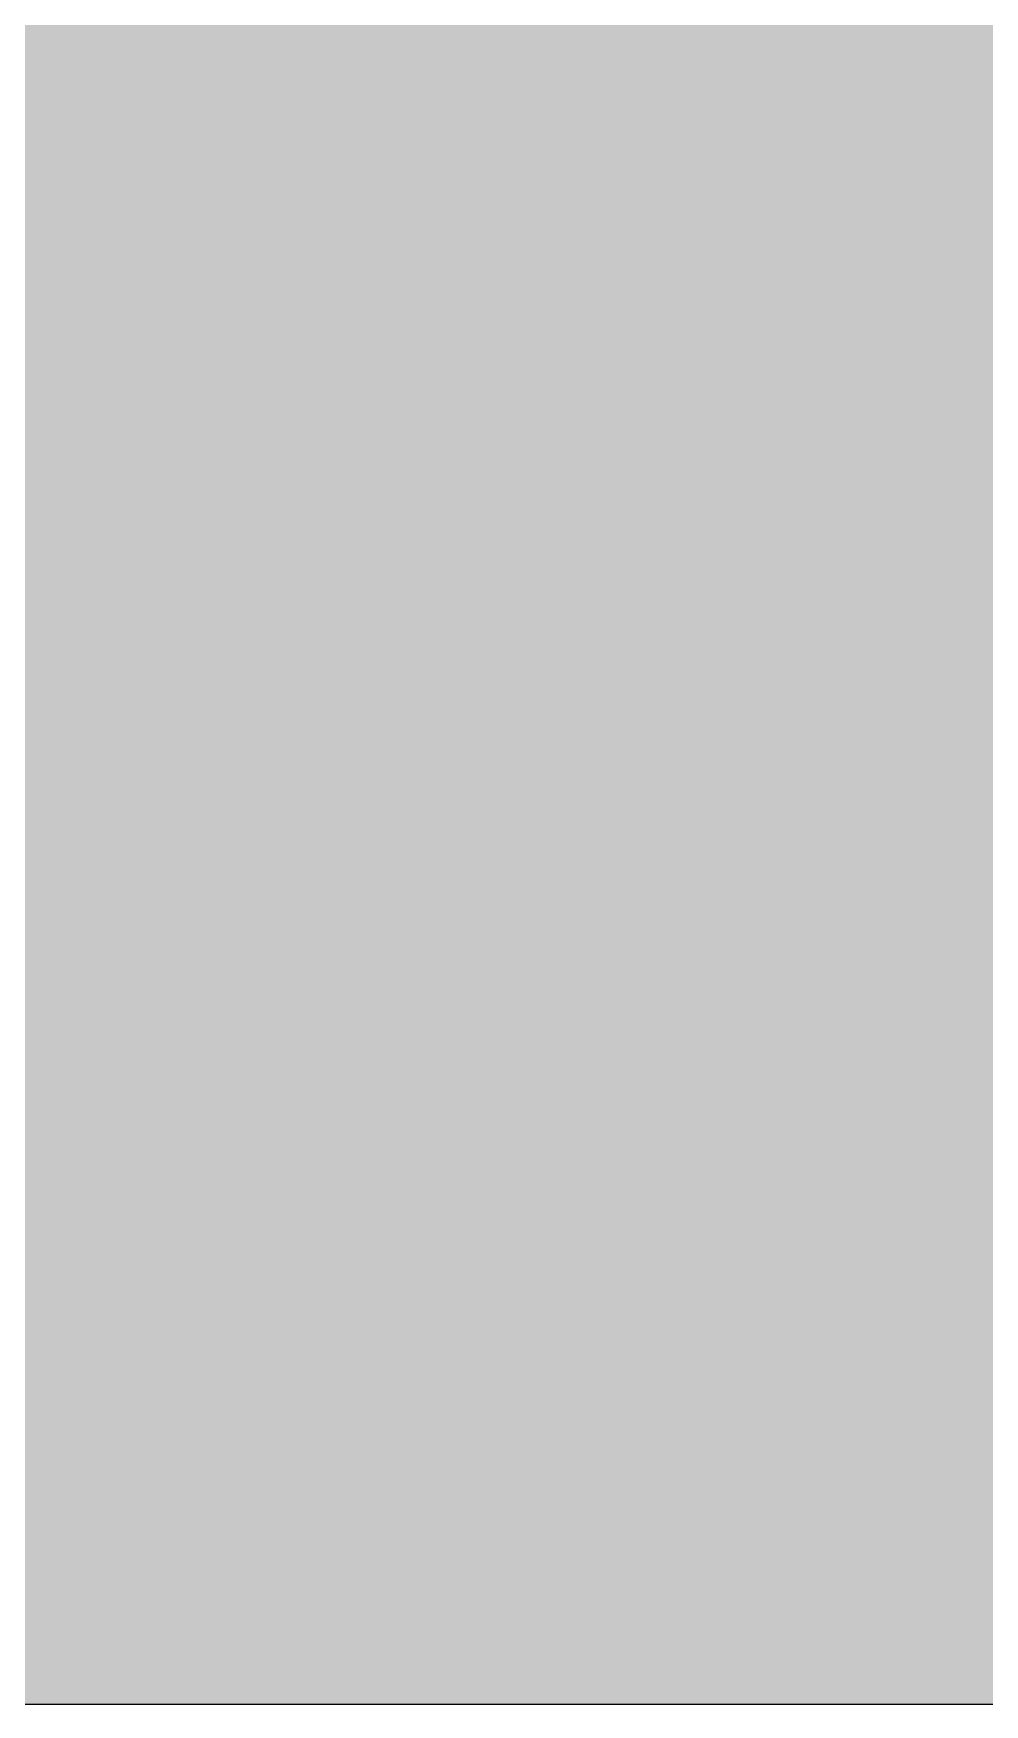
# Model space of a CAD drawing. Header units: millimetres. Extents: x 0 to 297, y 0 to 261.
# Drawn here: x 148.5 to 222.7, y 0.1 to 130.5 of the extents above; entities that cross this region are included whole.
import ezdxf

# ---------------------------------------------------------------- set-up
doc = ezdxf.new("R2010")
doc.units = ezdxf.units.MM

msp = doc.modelspace()

# ---------------------------------------------------------------- hatches: boundary and pattern name
msp.add_hatch(color=254).paths.add_polyline_path([(14.1633, 0.0526), (13.9878, 0.0533), (13.8125, 0.0559), (13.6373, 0.061), (13.462, 0.0686), (13.2893, 0.0787), (13.114, 0.0914), (12.9413, 0.1041), (12.7686, 0.1194), (12.5959, 0.1397), (12.4231, 0.16), (12.2504, 0.1803), (12.0777, 0.2057), (11.9075, 0.2337), (11.7373, 0.2616), (11.5672, 0.2921), (11.397, 0.3251), (11.2268, 0.3607), (11.0592, 0.3962), (10.8915, 0.4369), (10.7239, 0.4775), (10.5562, 0.5207), (10.3886, 0.5664), (10.2235, 0.6121), (10.0584, 0.6604), (9.8933, 0.7137), (9.7307, 0.7645), (9.5682, 0.8204), (9.4056, 0.8788), (9.2431, 0.9373), (9.083, 0.9982), (8.923, 1.0617), (8.763, 1.1252), (8.6055, 1.1938), (8.4455, 1.2624), (8.2906, 1.331), (8.1331, 1.4046), (7.9781, 1.4783), (7.8232, 1.5545), (7.6708, 1.6332), (7.5184, 1.7145), (7.366, 1.7958), (7.2161, 1.8796), (7.0663, 1.966), (6.919, 2.0549), (6.7716, 2.1438), (6.6243, 2.2352), (6.4795, 2.3266), (6.3348, 2.4232), (6.19, 2.5197), (6.0477, 2.6187), (5.908, 2.7178), (5.7683, 2.8219), (5.6286, 2.9261), (5.4915, 3.0302), (5.3543, 3.1394), (5.2197, 3.2487), (5.0851, 3.3579), (4.953, 3.4722), (4.8209, 3.5865), (4.6914, 3.7033), (4.5644, 3.8202), (4.4348, 3.9395), (4.3104, 4.0615), (4.1859, 4.1859), (4.0615, 4.3104), (3.9395, 4.4374), (3.8202, 4.5644), (3.7033, 4.6914), (3.5865, 4.8235), (3.4722, 4.953), (3.3579, 5.0876), (3.2487, 5.2197), (3.1369, 5.3543), (3.0302, 5.4915), (2.9235, 5.6286), (2.8194, 5.7683), (2.7178, 5.908), (2.6187, 6.0503), (2.5197, 6.19), (2.4232, 6.3348), (2.3266, 6.4795), (2.2352, 6.6243), (2.1438, 6.7716), (2.0523, 6.919), (1.966, 7.0663), (1.8796, 7.2161), (1.7958, 7.366), (1.7145, 7.5184), (1.6332, 7.6708), (1.5545, 7.8232), (1.4783, 7.9781), (1.4046, 8.1331), (1.331, 8.2906), (1.2598, 8.4455), (1.1913, 8.6055), (1.1252, 8.763), (1.0592, 8.923), (0.9982, 9.083), (0.9373, 9.2431), (0.8763, 9.4056), (0.8204, 9.5682), (0.7645, 9.7307), (0.7112, 9.8933), (0.6604, 10.0584), (0.6121, 10.2235), (0.5639, 10.3911), (0.5207, 10.5562), (0.4775, 10.7239), (0.4343, 10.8915), (0.3962, 11.0592), (0.3607, 11.2268), (0.3251, 11.397), (0.2921, 11.5672), (0.2616, 11.7373), (0.2311, 11.9075), (0.2057, 12.0802), (0.1803, 12.2504), (0.1575, 12.4231), (0.1372, 12.5959), (0.1194, 12.7686), (0.1041, 12.9413), (0.0889, 13.114), (0.0787, 13.2893), (0.0686, 13.462), (0.061, 13.6373), (0.0559, 13.8125), (0.0508, 13.9878), (0.0508, 14.163), (0.0508, 14.2773), (0.0533, 14.3942), (0.0559, 14.511), (0.0584, 14.6253), (0.0635, 14.7422), (0.0686, 14.859), (0.0737, 14.9733), (0.0813, 15.0901), (0.0889, 15.2044), (0.0991, 15.3187), (0.1092, 15.4356), (0.1194, 15.5499), (0.1321, 15.6642), (0.1448, 15.7785), (0.1575, 15.8953), (0.1727, 16.0096), (0.188, 16.1239), (0.2032, 16.2382), (0.221, 16.35), (0.2413, 16.4643), (0.2591, 16.5786), (0.2794, 16.6929), (0.2997, 16.8046), (0.3226, 16.9189), (0.3454, 17.0307), (0.3708, 17.145), (0.3937, 17.2568), (0.4191, 17.3685), (0.447, 17.4803), (0.475, 17.592), (0.5029, 17.7038), (0.5334, 17.8156), (0.5613, 17.9273), (0.5944, 18.0365), (0.6248, 18.1483), (0.6579, 18.2575), (0.6934, 18.3693), (0.7264, 18.4785), (0.762, 18.5877), (0.8001, 18.6969), (0.8382, 18.8062), (0.8763, 18.9128), (0.9144, 19.0221), (0.955, 19.1313), (0.9957, 19.238), (1.0389, 19.3446), (1.0795, 19.4539), (1.1252, 19.5605), (1.1684, 19.6647), (1.2141, 19.7714), (1.2598, 19.878), (1.3081, 19.9822), (1.3564, 20.0889), (1.4046, 20.193), (1.4554, 20.2971), (1.5062, 20.4013), (1.557, 20.5054), (1.6104, 20.607), (1.6637, 20.7112), (1.717, 20.8128), (1.7729, 20.9144), (1.8263, 21.016), (1.8847, 21.1176), (1.9406, 21.2192), (136.2523, 253.8501), (136.3091, 253.9492), (136.3675, 254.0483), (136.4285, 254.1473), (136.4894, 254.2464), (136.5504, 254.3454), (136.6139, 254.442), (136.6774, 254.5385), (136.7409, 254.635), (136.8044, 254.7315), (136.8704, 254.8255), (136.9365, 254.922), (137.0025, 255.016), (137.0711, 255.11), (137.1397, 255.2014), (137.2083, 255.2954), (137.2794, 255.3868), (137.3505, 255.4783), (137.4216, 255.5672), (137.4927, 255.6586), (137.5664, 255.7475), (137.6401, 255.8364), (137.7137, 255.9253), (137.7874, 256.0117), (137.8636, 256.098), (137.9398, 256.1844), (138.016, 256.2708), (138.0947, 256.3546), (138.1735, 256.4409), (138.2522, 256.5222), (138.3309, 256.606), (138.4122, 256.6899), (138.4935, 256.7711), (138.5748, 256.8524), (138.6586, 256.9312), (138.7399, 257.0124), (138.8237, 257.0912), (138.9075, 257.1699), (138.9939, 257.2461), (139.0802, 257.3249), (139.1641, 257.4011), (139.253, 257.4747), (139.3393, 257.5509), (139.4282, 257.6246), (139.5171, 257.6982), (139.606, 257.7719), (139.6949, 257.843), (139.7864, 257.9141), (139.8778, 257.9853), (139.9692, 258.0564), (140.0607, 258.125), (140.1547, 258.1935), (140.2486, 258.2596), (140.3426, 258.3282), (140.4366, 258.3942), (140.5331, 258.4602), (140.6296, 258.5237), (140.7262, 258.5872), (140.8227, 258.6507), (140.9192, 258.7142), (141.0183, 258.7752), (141.1173, 258.8362), (141.2164, 258.8946), (141.3154, 258.9555), (141.4145, 259.014), (141.5161, 259.0698), (141.6177, 259.1283), (141.7193, 259.1841), (141.8209, 259.2375), (141.9225, 259.2934), (142.0266, 259.3467), (142.1308, 259.3975), (142.2324, 259.4508), (142.3365, 259.5016), (142.4407, 259.5499), (142.5473, 259.6007), (142.6515, 259.6464), (142.7556, 259.6947), (142.8623, 259.7404), (142.969, 259.7861), (143.0757, 259.8318), (143.1823, 259.875), (143.289, 259.9182), (143.3957, 259.9588), (143.5049, 259.9995), (143.6116, 260.0401), (143.7208, 260.0808), (143.83, 260.1189), (143.9393, 260.1544), (144.0485, 260.1925), (144.1577, 260.2281), (144.2669, 260.2636), (144.3761, 260.2967), (144.4879, 260.3297), (144.5971, 260.3627), (144.7089, 260.3932), (144.8206, 260.4237), (144.9299, 260.4516), (145.0416, 260.4821), (145.1534, 260.5075), (145.2651, 260.5354), (145.3794, 260.5608), (145.4912, 260.5862), (145.603, 260.6091), (145.7173, 260.6319), (145.829, 260.6548), (145.9433, 260.6751), (146.0551, 260.6954), (146.1694, 260.7158), (146.2837, 260.7335), (146.398, 260.7513), (146.5123, 260.7666), (146.6266, 260.7818), (146.7409, 260.797), (146.8552, 260.8123), (146.9695, 260.825), (147.0838, 260.8351), (147.2006, 260.8478), (147.3149, 260.858), (147.4292, 260.8656), (147.5461, 260.8732), (147.6604, 260.8809), (147.7772, 260.8859), (147.8915, 260.8936), (148.0083, 260.8961), (148.1226, 260.9012), (148.2395, 260.9037), (148.3563, 260.9037), (148.4706, 260.9037), (148.5875, 260.9037), (148.7043, 260.9037), (148.8186, 260.9012), (148.9354, 260.8961), (149.0523, 260.8936), (149.1666, 260.8859), (149.2834, 260.8809), (149.3977, 260.8732), (149.512, 260.8656), (149.6289, 260.858), (149.7432, 260.8478), (149.8575, 260.8351), (149.9743, 260.825), (150.0886, 260.8123), (150.2029, 260.797), (150.3172, 260.7818), (150.4315, 260.7666), (150.5458, 260.7513), (150.6601, 260.7335), (150.7744, 260.7158), (150.8862, 260.6954), (151.0005, 260.6751), (151.1148, 260.6548), (151.2265, 260.6319), (151.3408, 260.6091), (151.4526, 260.5862), (151.5643, 260.5608), (151.6761, 260.5354), (151.7879, 260.5075), (151.8996, 260.4821), (152.0114, 260.4516), (152.1231, 260.4237), (152.2349, 260.3932), (152.3467, 260.3627), (152.4559, 260.3297), (152.5676, 260.2967), (152.6769, 260.2636), (152.7861, 260.2281), (152.8953, 260.1925), (153.0045, 260.1544), (153.1137, 260.1189), (153.223, 260.0808), (153.3296, 260.0401), (153.4389, 259.9995), (153.5455, 259.9588), (153.6548, 259.9182), (153.7614, 259.875), (153.8681, 259.8318), (153.9748, 259.7861), (154.0789, 259.7404), (154.1856, 259.6947), (154.2923, 259.6464), (154.3964, 259.6007), (154.5006, 259.5499), (154.6047, 259.5016), (154.7089, 259.4508), (154.813, 259.3975), (154.9171, 259.3467), (155.0187, 259.2934), (155.1203, 259.2375), (155.2245, 259.1841), (155.3261, 259.1283), (155.4251, 259.0698), (155.5267, 259.014), (155.6283, 258.9555), (155.7274, 258.8946), (155.8265, 258.8362), (155.9255, 258.7752), (156.022, 258.7142), (156.1211, 258.6507), (156.2176, 258.5872), (156.3141, 258.5237), (156.4107, 258.4602), (156.5046, 258.3942), (156.6012, 258.3282), (156.6951, 258.2596), (156.7866, 258.1935), (156.8806, 258.125), (156.972, 258.0564), (157.066, 257.9853), (157.1574, 257.9141), (157.2463, 257.843), (157.3378, 257.7719), (157.4267, 257.6982), (157.5156, 257.6246), (157.6019, 257.5509), (157.6908, 257.4747), (157.7772, 257.4011), (157.8635, 257.3249), (157.9499, 257.2461), (158.0337, 257.1699), (158.1201, 257.0912), (158.2039, 257.0124), (158.2852, 256.9312), (158.369, 256.8524), (158.4503, 256.7711), (158.5316, 256.6899), (158.6103, 256.606), (158.6916, 256.5222), (158.7703, 256.4409), (158.8491, 256.3546), (158.9253, 256.2708), (159.004, 256.1844), (159.0802, 256.098), (159.1539, 256.0117), (159.2301, 255.9253), (159.3037, 255.8364), (159.3774, 255.7475), (159.451, 255.6586), (159.5222, 255.5672), (159.5933, 255.4783), (159.6644, 255.3868), (159.7355, 255.2954), (159.8041, 255.2014), (159.8727, 255.11), (159.9387, 255.016), (160.0073, 254.922), (160.0733, 254.8255), (160.1368, 254.7315), (160.2029, 254.635), (160.2664, 254.5385), (160.3299, 254.442), (160.3908, 254.3454), (160.4543, 254.2464), (160.5153, 254.1473), (160.5737, 254.0483), (160.6347, 253.9492), (160.6906, 253.8476), (295.0023, 21.2192), (295.0591, 21.1176), (295.115, 21.016), (295.1709, 20.9144), (295.2267, 20.8128), (295.2801, 20.7112), (295.3334, 20.607), (295.3868, 20.5054), (295.4376, 20.4013), (295.4884, 20.2971), (295.5392, 20.193), (295.5874, 20.0889), (295.6357, 19.9822), (295.6814, 19.878), (295.7297, 19.7714), (295.7754, 19.6647), (295.8186, 19.5605), (295.8617, 19.4539), (295.9049, 19.3446), (295.9481, 19.238), (295.9887, 19.1313), (296.0294, 19.0221), (296.0675, 18.9128), (296.1056, 18.8062), (296.1437, 18.6969), (296.1792, 18.5877), (296.2148, 18.4785), (296.2504, 18.3693), (296.2834, 18.2575), (296.3164, 18.1483), (296.3494, 18.0365), (296.3799, 17.9273), (296.4104, 17.8156), (296.4409, 17.7038), (296.4688, 17.592), (296.4967, 17.4803), (296.5221, 17.3685), (296.5475, 17.2568), (296.5729, 17.145), (296.5958, 17.0307), (296.6212, 16.9189), (296.6415, 16.8046), (296.6644, 16.6929), (296.6822, 16.5786), (296.7025, 16.4643), (296.7203, 16.35), (296.738, 16.2382), (296.7558, 16.1239), (296.7711, 16.0096), (296.7838, 15.8953), (296.799, 15.7785), (296.8117, 15.6642), (296.8244, 15.5499), (296.8346, 15.4356), (296.8447, 15.3187), (296.8523, 15.2044), (296.86, 15.0901), (296.8676, 14.9733), (296.8752, 14.859), (296.8803, 14.7422), (296.8828, 14.6253), (296.8879, 14.511), (296.8904, 14.3942), (296.8904, 14.2773), (296.8904, 14.163), (296.8904, 13.9878), (296.8879, 13.8125), (296.8828, 13.6373), (296.8752, 13.462), (296.865, 13.2893), (296.8523, 13.114), (296.8396, 12.9413), (296.8219, 12.7686), (296.8041, 12.5959), (296.7838, 12.4231), (296.7609, 12.2504), (296.738, 12.0802), (296.7101, 11.9075), (296.6822, 11.7373), (296.6517, 11.5672), (296.6187, 11.397), (296.5831, 11.2268), (296.545, 11.0592), (296.5069, 10.8915), (296.4663, 10.7239), (296.4231, 10.5562), (296.3774, 10.3911), (296.3316, 10.2235), (296.2808, 10.0584), (296.23, 9.8933), (296.1767, 9.7307), (296.1234, 9.5682), (296.0649, 9.4056), (296.0065, 9.2431), (295.9456, 9.083), (295.8821, 8.923), (295.8186, 8.763), (295.75, 8.6055), (295.6814, 8.4455), (295.6103, 8.2906), (295.5392, 8.1331), (295.463, 7.9781), (295.3868, 7.8232), (295.3106, 7.6708), (295.2293, 7.5184), (295.148, 7.366), (295.0642, 7.2161), (294.9778, 7.0663), (294.8889, 6.919), (294.8, 6.7716), (294.7086, 6.6243), (294.6146, 6.4795), (294.5206, 6.3348), (294.4241, 6.19), (294.325, 6.0503), (294.226, 5.908), (294.1218, 5.7683), (294.0177, 5.6286), (293.9136, 5.4915), (293.8043, 5.3543), (293.6951, 5.2197), (293.5859, 5.0876), (293.4716, 4.953), (293.3573, 4.8235), (293.2405, 4.6914), (293.1236, 4.5644), (293.0042, 4.4374), (292.8823, 4.3104), (292.7579, 4.1859), (292.6334, 4.0615), (292.5089, 3.9395), (292.3794, 3.8202), (292.2524, 3.7033), (292.1203, 3.5865), (291.9908, 3.4722), (291.8562, 3.3579), (291.7241, 3.2487), (291.5895, 3.1394), (291.4523, 3.0302), (291.3151, 2.9261), (291.1754, 2.8219), (291.0357, 2.7178), (290.8935, 2.6187), (290.7513, 2.5197), (290.609, 2.4232), (290.4642, 2.3266), (290.3195, 2.2352), (290.1721, 2.1438), (290.0248, 2.0549), (289.8775, 1.966), (289.7276, 1.8796), (289.5778, 1.7958), (289.4254, 1.7145), (289.273, 1.6332), (289.118, 1.5545), (288.9656, 1.4783), (288.8107, 1.4046), (288.6532, 1.331), (288.4957, 1.2624), (288.3383, 1.1938), (288.1808, 1.1252), (288.0208, 1.0617), (287.8607, 0.9982), (287.7007, 0.9373), (287.5382, 0.8788), (287.3756, 0.8204), (287.213, 0.7645), (287.0479, 0.7137), (286.8854, 0.6604), (286.7203, 0.6121), (286.5526, 0.5664), (286.3875, 0.5207), (286.2199, 0.4775), (286.0523, 0.4369), (285.8846, 0.3962), (285.7144, 0.3607), (285.5468, 0.3251), (285.3766, 0.2921), (285.2064, 0.2616), (285.0363, 0.2337), (284.8635, 0.2057), (284.6934, 0.1803), (284.5206, 0.16), (284.3479, 0.1397), (284.1752, 0.1194), (284.0025, 0.1041), (283.8272, 0.0914), (283.6545, 0.0787), (283.4792, 0.0686), (283.3065, 0.061), (283.1313, 0.0559), (282.956, 0.0533), (282.7807, 0.0508)])
h = msp.add_hatch(color=22)
h.paths.add_polyline_path([(14.1633, 5.3442), (13.9344, 5.3467), (13.7084, 5.3543), (13.4849, 5.3696), (13.2613, 5.3873), (13.0378, 5.4127), (12.8194, 5.4458), (12.6009, 5.4813), (12.385, 5.522), (12.1717, 5.5677), (11.9583, 5.621), (11.7475, 5.6769), (11.5392, 5.7404), (11.3335, 5.8064), (11.1303, 5.8776), (10.9296, 5.9538), (10.729, 6.035), (10.5334, 6.1214), (10.3378, 6.2128), (10.1473, 6.3068), (9.9593, 6.4084), (9.7714, 6.5126), (9.5885, 6.6192), (9.4082, 6.7335), (9.2304, 6.8504), (9.0576, 6.9698), (8.8849, 7.0942), (8.7173, 7.2238), (8.5522, 7.3584), (8.3896, 7.493), (8.2321, 7.6352), (8.0772, 7.7775), (7.9273, 7.9273), (7.7775, 8.0772), (7.6352, 8.2321), (7.493, 8.3922), (7.3558, 8.5522), (7.2238, 8.7173), (7.0942, 8.8849), (6.9698, 9.0576), (6.8504, 9.2329), (6.7335, 9.4082), (6.6192, 9.5885), (6.5126, 9.7739), (6.4084, 9.9593), (6.3068, 10.1473), (6.2128, 10.3403), (6.1214, 10.5334), (6.035, 10.729), (5.9538, 10.9296), (5.8776, 11.1303), (5.8064, 11.3335), (5.7404, 11.5392), (5.6769, 11.7475), (5.621, 11.9583), (5.5677, 12.1717), (5.522, 12.385), (5.4813, 12.6009), (5.4432, 12.8194), (5.4127, 13.0404), (5.3873, 13.2613), (5.3696, 13.4849), (5.3543, 13.7084), (5.3467, 13.9344), (5.3416, 14.163), (5.3442, 14.2342), (5.3442, 14.3078), (5.3442, 14.3789), (5.3467, 14.4526), (5.3492, 14.5237), (5.3543, 14.5974), (5.3569, 14.6685), (5.3619, 14.7422), (5.367, 14.8133), (5.3721, 14.8869), (5.3797, 14.9581), (5.3848, 15.0292), (5.3924, 15.1003), (5.4, 15.174), (5.4102, 15.2451), (5.4178, 15.3162), (5.428, 15.3873), (5.4381, 15.4584), (5.4483, 15.5296), (5.461, 15.6007), (5.4737, 15.6718), (5.4864, 15.7429), (5.4991, 15.814), (5.5118, 15.8852), (5.527, 15.9563), (5.5423, 16.0249), (5.5575, 16.096), (5.5728, 16.1671), (5.5905, 16.2357), (5.6083, 16.3068), (5.6261, 16.3754), (5.6439, 16.444), (5.6617, 16.5151), (5.682, 16.5837), (5.7023, 16.6522), (5.7226, 16.7208), (5.7429, 16.7919), (5.7658, 16.8605), (5.7887, 16.9266), (5.8115, 16.9951), (5.8344, 17.0637), (5.8572, 17.1323), (5.8826, 17.2009), (5.908, 17.2669), (5.9334, 17.3355), (5.9588, 17.4015), (5.9868, 17.4676), (6.0147, 17.5362), (6.0427, 17.6022), (6.0706, 17.6682), (6.0985, 17.7343), (6.129, 17.8003), (6.1595, 17.8664), (6.19, 17.9299), (6.2205, 17.9959), (6.2509, 18.0619), (6.284, 18.1254), (6.317, 18.1915), (6.35, 18.255), (6.383, 18.3185), (6.4186, 18.382), (6.4541, 18.4455), (6.4897, 18.509), (6.5253, 18.5725), (140.8356, 251.2042), (140.909, 251.3305), (140.9852, 251.4549), (141.064, 251.5794), (141.1453, 251.7013), (141.2265, 251.8232), (141.3129, 251.9426), (141.3967, 252.0594), (141.4856, 252.1763), (141.5745, 252.2906), (141.666, 252.4023), (141.7599, 252.5141), (141.8539, 252.6233), (141.9504, 252.73), (142.0495, 252.8367), (142.1486, 252.9408), (142.2502, 253.0424), (142.3518, 253.144), (142.4559, 253.2431), (142.5626, 253.3396), (142.6693, 253.4336), (142.7785, 253.5276), (142.8877, 253.619), (142.9995, 253.7104), (143.1112, 253.7968), (143.2255, 253.8832), (143.3424, 253.967), (143.4592, 254.0483), (143.576, 254.1295), (143.6954, 254.2083), (143.8173, 254.2845), (143.9393, 254.3581), (144.0612, 254.4318), (144.1856, 254.5004), (144.3126, 254.569), (144.4371, 254.635), (144.5666, 254.701), (144.6936, 254.762), (144.8232, 254.823), (144.9553, 254.8814), (145.0848, 254.9373), (145.2194, 254.9906), (145.3515, 255.0414), (145.4861, 255.0922), (145.6207, 255.1405), (145.7579, 255.1836), (145.8951, 255.2268), (146.0322, 255.2675), (146.1694, 255.3081), (146.3091, 255.3437), (146.4488, 255.3792), (146.591, 255.4097), (146.7307, 255.4402), (146.873, 255.4681), (147.0152, 255.491), (147.16, 255.5138), (147.3022, 255.5342), (147.447, 255.5519), (147.5918, 255.5697), (147.7391, 255.5824), (147.8839, 255.5926), (148.0312, 255.6027), (148.176, 255.6078), (148.3233, 255.6104), (148.4706, 255.6129), (148.6179, 255.6104), (148.7653, 255.6078), (148.9126, 255.6027), (149.0599, 255.5926), (149.2047, 255.5824), (149.3495, 255.5697), (149.4942, 255.5519), (149.639, 255.5342), (149.7838, 255.5138), (149.926, 255.491), (150.0683, 255.4681), (150.2105, 255.4402), (150.3528, 255.4097), (150.4925, 255.3792), (150.6347, 255.3437), (150.7719, 255.3081), (150.9116, 255.2675), (151.0487, 255.2268), (151.1859, 255.1836), (151.323, 255.1405), (151.4577, 255.0922), (151.5923, 255.0414), (151.7244, 254.9906), (151.8564, 254.9373), (151.9885, 254.8814), (152.1206, 254.823), (152.2501, 254.762), (152.3771, 254.701), (152.5041, 254.635), (152.6311, 254.569), (152.7581, 254.5004), (152.8801, 254.4318), (153.0045, 254.3581), (153.1264, 254.2845), (153.2458, 254.2083), (153.3652, 254.1295), (153.4846, 254.0483), (153.6014, 253.967), (153.7157, 253.8832), (153.83, 253.7968), (153.9443, 253.7104), (154.0561, 253.619), (154.1653, 253.5276), (154.2745, 253.4336), (154.3812, 253.3396), (154.4879, 253.2431), (154.592, 253.144), (154.6936, 253.0424), (154.7952, 252.9408), (154.8943, 252.8367), (154.9933, 252.73), (155.0899, 252.6233), (155.1838, 252.5141), (155.2778, 252.4023), (155.3693, 252.2906), (155.4582, 252.1763), (155.5471, 252.0594), (155.6334, 251.9426), (155.7172, 251.8232), (155.7985, 251.7013), (155.8798, 251.5794), (155.9585, 251.4549), (156.0347, 251.3305), (156.1109, 251.2035), (290.4201, 18.5734), (290.4541, 18.509), (290.4896, 18.4455), (290.5252, 18.382), (290.5608, 18.3185), (290.5938, 18.255), (290.6268, 18.1915), (290.6598, 18.1254), (290.6903, 18.0619), (290.7233, 17.9959), (290.7538, 17.9299), (290.7843, 17.8664), (290.8148, 17.8003), (290.8452, 17.7343), (290.8732, 17.6682), (290.9011, 17.6022), (290.9291, 17.5362), (290.957, 17.4676), (290.9824, 17.4015), (291.0103, 17.3355), (291.0357, 17.2669), (291.0611, 17.2009), (291.084, 17.1323), (291.1094, 17.0637), (291.1323, 16.9951), (291.1551, 16.9266), (291.178, 16.8605), (291.1983, 16.7919), (291.2212, 16.7208), (291.2415, 16.6522), (291.2618, 16.5837), (291.2796, 16.5151), (291.2999, 16.444), (291.3177, 16.3754), (291.3355, 16.3068), (291.3532, 16.2357), (291.3685, 16.1671), (291.3863, 16.096), (291.4015, 16.0249), (291.4167, 15.9563), (291.4294, 15.8852), (291.4447, 15.814), (291.4574, 15.7429), (291.4701, 15.6718), (291.4828, 15.6007), (291.4929, 15.5296), (291.5031, 15.4584), (291.5133, 15.3873), (291.5234, 15.3162), (291.5336, 15.2451), (291.5412, 15.174), (291.5488, 15.1003), (291.5564, 15.0292), (291.5641, 14.9581), (291.5691, 14.8869), (291.5768, 14.8133), (291.5818, 14.7422), (291.5844, 14.6685), (291.5895, 14.5974), (291.592, 14.5237), (291.5945, 14.4526), (291.5971, 14.3789), (291.5996, 14.3078), (291.5996, 14.2342), (291.5996, 14.163), (291.5971, 13.9344), (291.5895, 13.7084), (291.5742, 13.4849), (291.5539, 13.2613), (291.5285, 13.0404), (291.498, 12.8194), (291.4625, 12.6009), (291.4218, 12.385), (291.3736, 12.1717), (291.3228, 11.9583), (291.2643, 11.7475), (291.2034, 11.5392), (291.1373, 11.3335), (291.0637, 11.1303), (290.9875, 10.9296), (290.9062, 10.729), (290.8198, 10.5334), (290.7309, 10.3403), (290.6344, 10.1473), (290.5354, 9.9593), (290.4312, 9.7739), (290.322, 9.5885), (290.2102, 9.4082), (290.0934, 9.2329), (289.974, 9.0576), (289.847, 8.8849), (289.72, 8.7173), (289.5854, 8.5522), (289.4482, 8.3922), (289.3085, 8.2321), (289.1638, 8.0772), (289.0164, 7.9273), (288.8666, 7.7775), (288.7116, 7.6352), (288.5516, 7.493), (288.3916, 7.3584), (288.2265, 7.2238), (288.0563, 7.0942), (287.8861, 6.9698), (287.7109, 6.8504), (287.5331, 6.7335), (287.3527, 6.6192), (287.1699, 6.5126), (286.9844, 6.4084), (286.7965, 6.3068), (286.6034, 6.2128), (286.4104, 6.1214), (286.2148, 6.035), (286.0142, 5.9538), (285.8135, 5.8776), (285.6103, 5.8064), (285.4046, 5.7404), (285.1963, 5.6769), (284.9855, 5.621), (284.7721, 5.5677), (284.5587, 5.522), (284.3428, 5.4813), (284.1244, 5.4458), (283.9034, 5.4127), (283.6824, 5.3873), (283.4589, 5.3696), (283.2354, 5.3543), (283.0093, 5.3467), (282.7807, 5.3442)])
h.paths.add_polyline_path([(44.716, 31.8026), (148.4725, 211.5167), (252.2305, 31.8026)], flags=16)
h = msp.add_hatch(color=59)
h.paths.add_polyline_path([(194.7926, 86.5547), (206.3323, 76.98), (206.3852, 76.9341), (206.441, 76.8909), (206.4944, 76.8477), (206.5503, 76.8045), (206.6061, 76.7639), (206.662, 76.7207), (206.7204, 76.6801), (206.7763, 76.642), (206.8347, 76.6013), (206.8932, 76.5632), (206.949, 76.5251), (207.01, 76.487), (207.0684, 76.4515), (207.1268, 76.4159), (207.1878, 76.3803), (207.2462, 76.3448), (207.3072, 76.3118), (207.3681, 76.2762), (207.4291, 76.2457), (207.4901, 76.2127), (207.5536, 76.1822), (207.6145, 76.1517), (207.678, 76.1213), (207.739, 76.0908), (207.8025, 76.0628), (207.866, 76.0349), (207.9295, 76.007), (207.993, 75.9816), (208.0565, 75.9562), (208.1225, 75.9308), (208.186, 75.9054), (208.2521, 75.8825), (208.3156, 75.8571), (208.3816, 75.8368), (208.4476, 75.8139), (208.5137, 75.7936), (208.5797, 75.7733), (208.6458, 75.753), (208.7118, 75.7352), (208.7778, 75.7174), (208.8464, 75.6996), (208.9125, 75.6818), (208.981, 75.6666), (209.0471, 75.6514), (209.1157, 75.6361), (209.1842, 75.6234), (209.2528, 75.6082), (209.3214, 75.598), (209.3874, 75.5853), (209.456, 75.5752), (209.5271, 75.565), (209.5957, 75.5548), (209.6643, 75.5472), (209.7329, 75.5371), (209.8015, 75.532), (209.8726, 75.5244), (209.9412, 75.5193), (210.0097, 75.5142), (210.0809, 75.5091), (210.1494, 75.5066), (210.2206, 75.504), (210.2891, 75.5015), (210.3603, 75.5015), (210.4314, 75.5015), (210.5101, 75.5015), (210.5889, 75.5015), (210.6701, 75.504), (210.7489, 75.5091), (210.8276, 75.5117), (210.9064, 75.5167), (210.9851, 75.5244), (211.0638, 75.532), (211.1426, 75.5396), (211.2213, 75.5498), (211.3001, 75.5599), (211.3788, 75.5701), (211.455, 75.5828), (211.5337, 75.5955), (211.6125, 75.6107), (211.6887, 75.626), (211.7649, 75.6412), (211.8411, 75.6564), (211.9198, 75.6742), (211.996, 75.6945), (212.0697, 75.7123), (212.1459, 75.7352), (212.2221, 75.7555), (212.2983, 75.7784), (212.3719, 75.8012), (212.4456, 75.8241), (212.5218, 75.8495), (212.5955, 75.8774), (212.6691, 75.9028), (212.7402, 75.9308), (212.8139, 75.9587), (212.8876, 75.9892), (212.9587, 76.0197), (213.0298, 76.0501), (213.1009, 76.0832), (213.172, 76.1162), (213.2432, 76.1492), (213.3143, 76.1848), (213.3829, 76.2203), (213.454, 76.2559), (213.5226, 76.294), (213.5911, 76.3321), (213.6597, 76.3702), (213.7258, 76.4108), (213.7943, 76.4515), (213.8604, 76.4946), (213.9264, 76.5353), (213.9925, 76.5785), (214.056, 76.6242), (214.122, 76.6674), (214.1855, 76.7131), (214.249, 76.7613), (214.3125, 76.8071), (214.376, 76.8553), (214.437, 76.9061), (214.4979, 76.9544), (214.5589, 77.0052), (214.6198, 77.056), (214.6808, 77.1093), (214.7392, 77.1627), (214.7976, 77.216), (214.8561, 77.2693), (214.9119, 77.3252), (214.9704, 77.3811), (194.63, 97.7223), (194.5488, 97.6884), (194.47, 97.6554), (194.3913, 97.6224), (194.31, 97.5919), (194.2313, 97.5614), (194.15, 97.5309), (194.0687, 97.5004), (193.99, 97.47), (193.9087, 97.442), (193.8274, 97.4115), (193.7461, 97.3836), (193.6648, 97.3582), (193.5836, 97.3303), (193.5023, 97.3023), (193.421, 97.2769), (193.3397, 97.2515), (193.2584, 97.2261), (193.1746, 97.2033), (193.0933, 97.1779), (193.0121, 97.155), (192.9282, 97.1321), (192.847, 97.1093), (192.7631, 97.089), (192.6793, 97.0661), (192.598, 97.0458), (192.5142, 97.0255), (192.4304, 97.0051), (192.3466, 96.9874), (192.2653, 96.967), (192.1815, 96.9493), (192.0977, 96.9315), (192.0138, 96.9137), (191.93, 96.8985), (191.8462, 96.8807), (191.7598, 96.8654), (191.676, 96.8502), (191.5922, 96.8375), (191.5084, 96.8223), (191.422, 96.8096), (191.3382, 96.7969), (191.2544, 96.7842), (191.168, 96.7715), (191.0842, 96.7588), (191.0004, 96.7486), (190.914, 96.7384), (190.8302, 96.7283), (190.7438, 96.7207), (190.66, 96.7105), (190.5737, 96.7029), (190.4873, 96.6953), (190.4035, 96.6876), (190.3171, 96.68), (190.2308, 96.6749), (190.1469, 96.6699), (190.0606, 96.6648), (189.9742, 96.6597), (189.8879, 96.6546), (189.804, 96.6521), (189.7177, 96.6495), (189.6313, 96.647), (189.545, 96.6445), (189.4586, 96.6445), (189.3722, 96.6419), (189.2884, 96.6419), (189.1614, 96.6419), (189.0344, 96.6445), (188.9074, 96.647), (188.783, 96.6521), (188.656, 96.6572), (188.5315, 96.6622), (188.4045, 96.6699), (188.28, 96.68), (188.153, 96.6902), (188.0286, 96.7003), (187.9041, 96.713), (187.7797, 96.7257), (187.6527, 96.7384), (187.5282, 96.7562), (187.4037, 96.7715), (187.2818, 96.7892), (187.1574, 96.8096), (187.0329, 96.8273), (186.9084, 96.8502), (186.7865, 96.8705), (186.6621, 96.8959), (186.5401, 96.9188), (186.4182, 96.9442), (186.2963, 96.9721), (186.1744, 97.0001), (186.0525, 97.028), (185.9305, 97.0585), (185.8086, 97.089), (185.6867, 97.122), (185.5673, 97.155), (185.4479, 97.1906), (185.326, 97.2261), (185.2066, 97.2617), (185.0873, 97.2998), (184.9679, 97.3379), (184.851, 97.3785), (184.7317, 97.4192), (184.6148, 97.4598), (184.4954, 97.503), (184.3786, 97.5487), (184.2618, 97.5919), (184.1475, 97.6401), (184.0306, 97.6859), (183.9138, 97.7341), (183.7995, 97.7849), (183.6852, 97.8357), (183.5709, 97.8865), (183.4566, 97.9399), (183.3423, 97.9932), (183.2305, 98.0465), (183.1188, 98.1024), (183.007, 98.1608), (182.8952, 98.2167), (182.7835, 98.2777), (182.6717, 98.3361), (182.5625, 98.3971), (182.4533, 98.4606), (182.3441, 98.5241), (182.2348, 98.5876), (182.1282, 98.6511), (182.0215, 98.7171), (181.9148, 98.7857), (181.8081, 98.8543), (181.7014, 98.9228), (168.1289, 95.9157), (168.1023, 95.9079), (168.0769, 95.9028), (168.0515, 95.8952), (168.0286, 95.8901), (168.0032, 95.8825), (167.9778, 95.8748), (167.9524, 95.8672), (167.9296, 95.8596), (167.9042, 95.8494), (167.8813, 95.8418), (167.8584, 95.8317), (167.833, 95.8215), (167.8102, 95.8139), (167.7873, 95.8037), (167.7645, 95.7936), (167.7391, 95.7809), (167.7162, 95.7707), (167.6959, 95.758), (167.673, 95.7478), (167.6502, 95.7351), (167.6273, 95.7224), (167.6044, 95.7097), (167.5841, 95.697), (167.5613, 95.6843), (167.5409, 95.6716), (167.5181, 95.6564), (167.4978, 95.6437), (167.4774, 95.6285), (167.4571, 95.6158), (167.4368, 95.6005), (167.4165, 95.5853), (167.3962, 95.57), (167.3758, 95.5548), (167.3555, 95.537), (167.3377, 95.5218), (167.3174, 95.504), (167.2996, 95.4888), (167.2793, 95.471), (167.2615, 95.4532), (167.2438, 95.4354), (167.226, 95.4176), (167.2082, 95.3999), (167.1904, 95.3821), (167.1726, 95.3643), (167.1549, 95.344), (167.1396, 95.3262), (167.1218, 95.3059), (167.1066, 95.2881), (167.0914, 95.2678), (167.0736, 95.2475), (167.0583, 95.2271), (167.0431, 95.2068), (167.0279, 95.1865), (167.0152, 95.1662), (166.9999, 95.1433), (166.9847, 95.123), (166.972, 95.1001), (166.9593, 95.0798), (166.944, 95.057), (166.9313, 95.0341), (166.9186, 95.0138), (166.9085, 94.9909), (166.8958, 94.9681), (166.8831, 94.9452), (159.9378, 81.0507), (159.9794, 81.0285), (160.02, 81.0082), (160.0632, 80.9879), (160.1038, 80.9676), (160.147, 80.9498), (160.1902, 80.9295), (160.2334, 80.9117), (160.274, 80.8914), (160.3172, 80.8736), (160.3604, 80.8558), (160.4035, 80.838), (160.4467, 80.8228), (160.4899, 80.805), (160.5331, 80.7872), (160.5788, 80.772), (160.622, 80.7568), (160.6652, 80.739), (160.7083, 80.7237), (160.7541, 80.7085), (160.7972, 80.6958), (160.8404, 80.6806), (160.8861, 80.6653), (160.9293, 80.6526), (160.975, 80.6399), (161.0182, 80.6272), (161.0639, 80.6145), (161.1097, 80.6018), (161.1528, 80.5891), (161.1986, 80.5764), (161.2443, 80.5663), (161.2875, 80.5536), (161.3332, 80.5434), (161.3789, 80.5332), (161.4246, 80.5231), (161.4703, 80.5129), (161.5135, 80.5028), (161.5592, 80.4951), (161.605, 80.485), (161.6507, 80.4774), (161.6964, 80.4697), (161.7421, 80.4596), (161.7878, 80.452), (161.8336, 80.4469), (161.8818, 80.4393), (161.9275, 80.4316), (161.9733, 80.4266), (162.019, 80.4215), (162.0647, 80.4139), (162.1104, 80.4088), (162.1561, 80.4037), (162.2044, 80.4012), (162.2501, 80.3961), (162.2958, 80.391), (162.3416, 80.3885), (162.3898, 80.3859), (162.4355, 80.3834), (162.4813, 80.3808), (162.5295, 80.3783), (162.5752, 80.3758), (162.621, 80.3732), (162.6692, 80.3732), (162.7149, 80.3732), (162.7607, 80.3707), (162.8089, 80.3707), (162.9232, 80.3732), (163.035, 80.3758), (163.1493, 80.3808), (163.261, 80.3885), (163.3753, 80.3961), (163.4871, 80.4062), (163.5989, 80.4189), (163.7081, 80.4342), (163.8198, 80.452), (163.9291, 80.4697), (164.0383, 80.4901), (164.1475, 80.5129), (164.2567, 80.5358), (164.3659, 80.5637), (164.4726, 80.5917), (164.5793, 80.6196), (164.686, 80.6526), (164.7901, 80.6856), (164.8943, 80.7187), (164.9984, 80.7568), (165.1025, 80.7949), (165.2041, 80.8355), (165.3057, 80.8761), (165.4073, 80.9219), (165.5064, 80.965), (165.608, 81.0133), (165.7045, 81.0616), (165.8036, 81.1124), (165.9001, 81.1657), (165.9941, 81.219), (166.0906, 81.2724), (166.1846, 81.3308), (166.276, 81.3892), (166.3675, 81.4502), (166.4589, 81.5111), (166.5503, 81.5746), (166.6367, 81.6381), (166.7256, 81.7042), (166.812, 81.7728), (166.8983, 81.8413), (166.9821, 81.9125), (167.0634, 81.9861), (167.1472, 82.0598), (167.226, 82.1334), (167.3073, 82.2096), (167.3835, 82.2884), (167.4622, 82.3671), (167.5359, 82.4484), (167.6121, 82.5322), (167.6832, 82.6135), (167.7543, 82.6999), (167.8254, 82.7862), (167.894, 82.8726), (167.9626, 82.9615), (168.0261, 83.0529), (168.0921, 83.1444), (168.1556, 83.2358), (168.2166, 83.3298), (168.275, 83.4263), (168.3334, 83.5228), (168.3893, 83.6219), (168.4452, 83.7209), (168.4985, 83.82), (168.5519, 83.9216), (171.862, 90.2229), (178.2822, 90.2229), (172.78, 68.2103), (160.3721, 67.2747), (160.2156, 67.2592), (160.0581, 67.2414), (159.9057, 67.2211), (159.7533, 67.1957), (159.6009, 67.1678), (159.451, 67.1373), (159.3012, 67.1017), (159.1539, 67.0636), (159.0091, 67.023), (158.8643, 66.9773), (158.7195, 66.929), (158.5798, 66.8757), (158.4401, 66.8223), (158.3004, 66.7639), (158.1658, 66.7029), (158.0312, 66.6394), (157.8966, 66.5709), (157.767, 66.5023), (157.6375, 66.4286), (157.5105, 66.3524), (157.3835, 66.2737), (157.2616, 66.1924), (157.1396, 66.1086), (157.0203, 66.0222), (156.9034, 65.9333), (156.7891, 65.8419), (156.6748, 65.7454), (156.5656, 65.6488), (156.4564, 65.5498), (156.3522, 65.4482), (156.2481, 65.344), (156.1465, 65.2374), (156.0474, 65.1281), (155.9509, 65.0164), (155.8595, 64.9046), (155.768, 64.7878), (155.6791, 64.6709), (155.5928, 64.5516), (155.509, 64.4296), (155.4302, 64.3052), (155.3515, 64.1807), (155.2778, 64.0537), (155.2067, 63.9242), (155.1356, 63.7921), (155.0695, 63.66), (155.0086, 63.5254), (154.9476, 63.3908), (154.8917, 63.2536), (154.8384, 63.1139), (154.7876, 62.9717), (154.7393, 62.832), (154.6962, 62.6872), (154.6555, 62.5424), (154.6174, 62.3951), (154.5819, 62.2478), (154.5514, 62.1005), (154.526, 61.9506), (154.5006, 61.7982), (154.4803, 61.6458), (154.465, 61.4934), (154.4523, 61.3385), (154.4422, 61.1835), (154.4371, 61.0286), (154.4345, 60.8711), (175.4671, 60.8722), (175.4937, 60.8711), (175.5242, 60.8711), (175.5521, 60.8736), (175.58, 60.8736), (175.608, 60.8762), (175.6359, 60.8787), (175.6664, 60.8813), (175.6943, 60.8838), (175.7223, 60.8889), (175.7502, 60.894), (175.7782, 60.8965), (175.8061, 60.9016), (175.8315, 60.9067), (175.8594, 60.9143), (175.8874, 60.9194), (175.9153, 60.927), (175.9433, 60.9346), (175.9687, 60.9422), (175.9966, 60.9498), (176.022, 60.9575), (176.0499, 60.9651), (176.0753, 60.9752), (176.1033, 60.9854), (176.1287, 60.9956), (176.1541, 61.0057), (176.1795, 61.0159), (176.2049, 61.026), (176.2303, 61.0387), (176.2557, 61.0489), (176.2811, 61.0616), (176.3065, 61.0743), (176.3319, 61.087), (176.3547, 61.0997), (176.3801, 61.1149), (176.403, 61.1276), (176.4284, 61.1429), (176.4513, 61.1581), (176.4741, 61.1734), (176.497, 61.1886), (176.5198, 61.2038), (176.5427, 61.2216), (176.5656, 61.2369), (176.5884, 61.2546), (176.6113, 61.2724), (176.6316, 61.2902), (176.6545, 61.308), (176.6748, 61.3258), (176.6951, 61.3435), (176.7154, 61.3639), (176.7357, 61.3816), (176.7561, 61.402), (176.7764, 61.4223), (176.7967, 61.4426), (176.8145, 61.4629), (176.8348, 61.4832), (176.8526, 61.5061), (176.8704, 61.5264), (176.8907, 61.5493), (176.9085, 61.5721), (176.9237, 61.5925), (176.9415, 61.6153), (176.9593, 61.6407), (176.9745, 61.6636), (176.9923, 61.6864), (180.1163, 66.3748), (186.5383, 64.5407), (186.5383, 45.2798), (186.5401, 45.1129), (186.5452, 44.9478), (186.5554, 44.7853), (186.5706, 44.6227), (186.5884, 44.4602), (186.6113, 44.3001), (186.6367, 44.1427), (186.6671, 43.9852), (186.7027, 43.8277), (186.7383, 43.6728), (186.7814, 43.5204), (186.8246, 43.368), (186.8754, 43.2181), (186.9262, 43.0708), (186.9821, 42.9235), (187.0405, 42.7787), (187.104, 42.6364), (187.1701, 42.4942), (187.2386, 42.3545), (187.3123, 42.2173), (187.3885, 42.0827), (187.4672, 41.9481), (187.5485, 41.816), (187.6323, 41.689), (187.7212, 41.562), (187.8127, 41.435), (187.9067, 41.3131), (188.0032, 41.1937), (188.1022, 41.0769), (188.2038, 40.96), (188.3105, 40.8483), (188.4172, 40.7365), (188.529, 40.6298), (188.6407, 40.5257), (188.755, 40.4216), (188.8744, 40.3225), (188.9938, 40.226), (189.1157, 40.132), (189.2402, 40.0406), (189.3672, 39.9542), (189.4967, 39.8678), (189.6288, 39.7866), (189.7609, 39.7078), (189.898, 39.6316), (190.0352, 39.5605), (190.1749, 39.4894), (190.3146, 39.4233), (190.4594, 39.3624), (190.6041, 39.3014), (190.7489, 39.2455), (190.8988, 39.1947), (191.0486, 39.1465), (191.1985, 39.1008), (191.3534, 39.0601), (191.5084, 39.022), (191.6633, 38.9865), (191.8208, 38.956), (191.9783, 38.9306), (192.1383, 38.9077), (192.3009, 38.8899), (192.4634, 38.8747), (192.626, 38.8645), (192.7911, 38.8595), (192.9562, 38.8569)])
edge = h.paths.add_edge_path(flags=16)
edge.add_line((180.1163, 110.4018), (180.119, 110.6373))
edge.add_line((180.119, 110.6373), (180.1266, 110.8735))
edge.add_line((180.1266, 110.8735), (180.1419, 111.1072))
edge.add_line((180.1419, 111.1072), (180.1622, 111.3384))
edge.add_line((180.1622, 111.3384), (180.1876, 111.5695))
edge.add_line((180.1876, 111.5695), (180.2206, 111.7981))
edge.add_line((180.2206, 111.7981), (180.2587, 112.0242))
edge.add_line((180.2587, 112.0242), (180.3019, 112.2502))
edge.add_line((180.3019, 112.2502), (180.3502, 112.4712))
edge.add_line((180.3502, 112.4712), (180.4035, 112.6922))
edge.add_line((180.4035, 112.6922), (180.4619, 112.9106))
edge.add_line((180.4619, 112.9106), (180.528, 113.1291))
edge.add_line((180.528, 113.1291), (180.5965, 113.3424))
edge.add_line((180.5965, 113.3424), (180.6727, 113.5532))
edge.add_line((180.6727, 113.5532), (180.7515, 113.7641))
edge.add_line((180.7515, 113.7641), (180.8353, 113.9698))
edge.add_line((180.8353, 113.9698), (180.9242, 114.1755))
edge.add_line((180.9242, 114.1755), (181.0207, 114.3762))
edge.add_line((181.0207, 114.3762), (181.1198, 114.5769))
edge.add_line((181.1198, 114.5769), (181.2214, 114.7724))
edge.add_line((181.2214, 114.7724), (181.3306, 114.9655))
edge.add_line((181.3306, 114.9655), (181.4424, 115.156))
edge.add_line((181.4424, 115.156), (181.5592, 115.3439))
edge.add_line((181.5592, 115.3439), (181.6811, 115.5294))
edge.add_line((181.6811, 115.5294), (181.8081, 115.7097))
edge.add_line((181.8081, 115.7097), (181.9377, 115.8875))
edge.add_line((181.9377, 115.8875), (182.0723, 116.0628))
edge.add_line((182.0723, 116.0628), (182.2094, 116.2355))
edge.add_line((182.2094, 116.2355), (182.3517, 116.4031))
edge.add_line((182.3517, 116.4031), (182.499, 116.5682))
edge.add_line((182.499, 116.5682), (182.6489, 116.7282))
edge.add_line((182.6489, 116.7282), (182.8013, 116.8857))
edge.add_line((182.8013, 116.8857), (182.9587, 117.0407))
edge.add_line((182.9587, 117.0407), (183.1213, 117.1905))
edge.add_line((183.1213, 117.1905), (183.2839, 117.3353))
edge.add_line((183.2839, 117.3353), (183.454, 117.4775))
edge.add_line((183.454, 117.4775), (183.6242, 117.6172))
edge.add_line((183.6242, 117.6172), (183.7995, 117.7493))
edge.add_line((183.7995, 117.7493), (183.9773, 117.8814))
edge.add_line((183.9773, 117.8814), (184.1602, 118.0059))
edge.add_line((184.1602, 118.0059), (184.343, 118.1278))
edge.add_line((184.343, 118.1278), (184.531, 118.2446))
edge.add_line((184.531, 118.2446), (184.7215, 118.3564))
edge.add_line((184.7215, 118.3564), (184.9145, 118.4656))
edge.add_line((184.9145, 118.4656), (185.1127, 118.5697))
edge.add_line((185.1127, 118.5697), (185.3108, 118.6688))
edge.add_line((185.3108, 118.6688), (185.5114, 118.7628))
edge.add_line((185.5114, 118.7628), (185.7172, 118.8517))
edge.add_line((185.7172, 118.8517), (185.9229, 118.9355))
edge.add_line((185.9229, 118.9355), (186.1337, 119.0168))
edge.add_line((186.1337, 119.0168), (186.3446, 119.0904))
edge.add_line((186.3446, 119.0904), (186.5605, 119.1616))
edge.add_line((186.5605, 119.1616), (186.7764, 119.2251))
edge.add_line((186.7764, 119.2251), (186.9948, 119.2835))
edge.add_line((186.9948, 119.2835), (187.2158, 119.3368))
edge.add_line((187.2158, 119.3368), (187.4393, 119.3876))
edge.add_line((187.4393, 119.3876), (187.6628, 119.4283))
edge.add_line((187.6628, 119.4283), (187.8914, 119.4664))
edge.add_line((187.8914, 119.4664), (188.12, 119.4994))
edge.add_line((188.12, 119.4994), (188.3486, 119.5248))
edge.add_line((188.3486, 119.5248), (188.5823, 119.5451))
edge.add_line((188.5823, 119.5451), (188.816, 119.5603))
edge.add_line((188.816, 119.5603), (189.0497, 119.5705))
edge.add_line((189.0497, 119.5705), (189.2884, 119.573))
edge.add_line((189.2884, 119.573), (189.5246, 119.5705))
edge.add_line((189.5246, 119.5705), (189.7583, 119.5603))
edge.add_line((189.7583, 119.5603), (189.992, 119.5451))
edge.add_line((189.992, 119.5451), (190.2257, 119.5248))
edge.add_line((190.2257, 119.5248), (190.4543, 119.4994))
edge.add_line((190.4543, 119.4994), (190.6854, 119.4664))
edge.add_line((190.6854, 119.4664), (190.9115, 119.4283))
edge.add_line((190.9115, 119.4283), (191.135, 119.3876))
edge.add_line((191.135, 119.3876), (191.3585, 119.3368))
edge.add_line((191.3585, 119.3368), (191.5795, 119.2835))
edge.add_line((191.5795, 119.2835), (191.7979, 119.2251))
edge.add_line((191.7979, 119.2251), (192.0138, 119.1616))
edge.add_line((192.0138, 119.1616), (192.2297, 119.0904))
edge.add_line((192.2297, 119.0904), (192.4406, 119.0168))
edge.add_line((192.4406, 119.0168), (192.6514, 118.9355))
edge.add_line((192.6514, 118.9355), (192.8571, 118.8517))
edge.add_line((192.8571, 118.8517), (193.0629, 118.7628))
edge.add_line((193.0629, 118.7628), (193.2635, 118.6688))
edge.add_line((193.2635, 118.6688), (193.4642, 118.5697))
edge.add_line((193.4642, 118.5697), (193.6598, 118.4656))
edge.add_line((193.6598, 118.4656), (193.8528, 118.3564))
edge.add_line((193.8528, 118.3564), (194.0433, 118.2446))
edge.add_line((194.0433, 118.2446), (194.2313, 118.1278))
edge.add_line((194.2313, 118.1278), (194.4167, 118.0059))
edge.add_line((194.4167, 118.0059), (194.597, 117.8814))
edge.add_line((194.597, 117.8814), (194.7748, 117.7493))
edge.add_line((194.7748, 117.7493), (194.9501, 117.6172))
edge.add_line((194.9501, 117.6172), (195.1228, 117.4775))
edge.add_line((195.1228, 117.4775), (195.2904, 117.3353))
edge.add_line((195.2904, 117.3353), (195.4555, 117.1905))
edge.add_line((195.4555, 117.1905), (195.6156, 117.0407))
edge.add_line((195.6156, 117.0407), (195.773, 116.8857))
edge.add_line((195.773, 116.8857), (195.928, 116.7282))
edge.add_line((195.928, 116.7282), (196.0778, 116.5682))
edge.add_line((196.0778, 116.5682), (196.2226, 116.4031))
edge.add_line((196.2226, 116.4031), (196.3649, 116.2355))
edge.add_line((196.3649, 116.2355), (196.502, 116.0628))
edge.add_line((196.502, 116.0628), (196.6366, 115.8875))
edge.add_line((196.6366, 115.8875), (196.7662, 115.7097))
edge.add_line((196.7662, 115.7097), (196.8932, 115.5294))
edge.add_line((196.8932, 115.5294), (197.0151, 115.3439))
edge.add_line((197.0151, 115.3439), (197.1319, 115.156))
edge.add_line((197.1319, 115.156), (197.2437, 114.9655))
edge.add_line((197.2437, 114.9655), (197.3529, 114.7724))
edge.add_line((197.3529, 114.7724), (197.4571, 114.5769))
edge.add_line((197.4571, 114.5769), (197.5561, 114.3762))
edge.add_line((197.5561, 114.3762), (197.6501, 114.1755))
edge.add_line((197.6501, 114.1755), (197.739, 113.9698))
edge.add_line((197.739, 113.9698), (197.8228, 113.7641))
edge.add_line((197.8228, 113.7641), (197.9041, 113.5532))
edge.add_line((197.9041, 113.5532), (197.9778, 113.3424))
edge.add_line((197.9778, 113.3424), (198.0463, 113.1291))
edge.add_line((198.0463, 113.1291), (198.1124, 112.9106))
edge.add_line((198.1124, 112.9106), (198.1708, 112.6922))
edge.add_line((198.1708, 112.6922), (198.2241, 112.4712))
edge.add_line((198.2241, 112.4712), (198.2724, 112.2502))
edge.add_line((198.2724, 112.2502), (198.3156, 112.0242))
edge.add_line((198.3156, 112.0242), (198.3537, 111.7981))
edge.add_line((198.3537, 111.7981), (198.3867, 111.5695))
edge.add_line((198.3867, 111.5695), (198.4121, 111.3384))
edge.add_line((198.4121, 111.3384), (198.4324, 111.1072))
edge.add_line((198.4324, 111.1072), (198.4477, 110.8735))
edge.add_line((198.4477, 110.8735), (198.4553, 110.6373))
edge.add_line((198.4553, 110.6373), (198.4604, 110.4011))
edge.add_line((198.4604, 110.4011), (198.4553, 110.1649))
edge.add_line((198.4553, 110.1649), (198.4477, 109.9287))
edge.add_line((198.4477, 109.9287), (198.4324, 109.695))
edge.add_line((198.4324, 109.695), (198.4121, 109.4638))
edge.add_line((198.4121, 109.4638), (198.3867, 109.2327))
edge.add_line((198.3867, 109.2327), (198.3537, 109.0041))
edge.add_line((198.3537, 109.0041), (198.3156, 108.778))
edge.add_line((198.3156, 108.778), (198.2724, 108.552))
edge.add_line((198.2724, 108.552), (198.2241, 108.3285))
edge.add_line((198.2241, 108.3285), (198.1708, 108.1075))
edge.add_line((198.1708, 108.1075), (198.1124, 107.889))
edge.add_line((198.1124, 107.889), (198.0463, 107.6731))
edge.add_line((198.0463, 107.6731), (197.9778, 107.4598))
edge.add_line((197.9778, 107.4598), (197.9041, 107.2464))
edge.add_line((197.9041, 107.2464), (197.8228, 107.0381))
edge.add_line((197.8228, 107.0381), (197.739, 106.8299))
edge.add_line((197.739, 106.8299), (197.6501, 106.6267))
edge.add_line((197.6501, 106.6267), (197.5561, 106.4235))
edge.add_line((197.5561, 106.4235), (197.4571, 106.2253))
edge.add_line((197.4571, 106.2253), (197.3529, 106.0272))
edge.add_line((197.3529, 106.0272), (197.2437, 105.8342))
edge.add_line((197.2437, 105.8342), (197.1319, 105.6437))
edge.add_line((197.1319, 105.6437), (197.0151, 105.4557))
edge.add_line((197.0151, 105.4557), (196.8932, 105.2728))
edge.add_line((196.8932, 105.2728), (196.7662, 105.09))
edge.add_line((196.7662, 105.09), (196.6366, 104.9122))
edge.add_line((196.6366, 104.9122), (196.502, 104.7369))
edge.add_line((196.502, 104.7369), (196.3649, 104.5667))
edge.add_line((196.3649, 104.5667), (196.2226, 104.3991))
edge.add_line((196.2226, 104.3991), (196.0778, 104.234))
edge.add_line((196.0778, 104.234), (195.928, 104.0714))
edge.add_line((195.928, 104.0714), (195.773, 103.9139))
edge.add_line((195.773, 103.9139), (195.6156, 103.7615))
edge.add_line((195.6156, 103.7615), (195.4555, 103.6117))
edge.add_line((195.4555, 103.6117), (195.2904, 103.4644))
edge.add_line((195.2904, 103.4644), (195.1228, 103.3221))
edge.add_line((195.1228, 103.3221), (194.9501, 103.185))
edge.add_line((194.9501, 103.185), (194.7748, 103.0503))
edge.add_line((194.7748, 103.0503), (194.597, 102.9208))
edge.add_line((194.597, 102.9208), (194.4167, 102.7938))
edge.add_line((194.4167, 102.7938), (194.2313, 102.6744))
edge.add_line((194.2313, 102.6744), (194.0433, 102.555))
edge.add_line((194.0433, 102.555), (193.8528, 102.4433))
edge.add_line((193.8528, 102.4433), (193.6598, 102.3341))
edge.add_line((193.6598, 102.3341), (193.4642, 102.2325))
edge.add_line((193.4642, 102.2325), (193.2635, 102.1334))
edge.add_line((193.2635, 102.1334), (193.0629, 102.0394))
edge.add_line((193.0629, 102.0394), (192.8571, 101.948))
edge.add_line((192.8571, 101.948), (192.6514, 101.8642))
edge.add_line((192.6514, 101.8642), (192.4406, 101.7854))
edge.add_line((192.4406, 101.7854), (192.2297, 101.7092))
edge.add_line((192.2297, 101.7092), (192.0138, 101.6406))
edge.add_line((192.0138, 101.6406), (191.7979, 101.5771))
edge.add_line((191.7979, 101.5771), (191.5795, 101.5162))
edge.add_line((191.5795, 101.5162), (191.3585, 101.4628))
edge.add_line((191.3585, 101.4628), (191.135, 101.4146))
edge.add_line((191.135, 101.4146), (190.9115, 101.3714))
edge.add_line((190.9115, 101.3714), (190.6854, 101.3333))
edge.add_line((190.6854, 101.3333), (190.4543, 101.3028))
edge.add_line((190.4543, 101.3028), (190.2257, 101.2749))
edge.add_line((190.2257, 101.2749), (189.992, 101.2546))
edge.add_line((189.992, 101.2546), (189.7583, 101.2393))
edge.add_line((189.7583, 101.2393), (189.5246, 101.2317))
edge.add_line((189.5246, 101.2317), (189.2884, 101.2292))
edge.add_line((189.2884, 101.2292), (189.0497, 101.2317))
edge.add_line((189.0497, 101.2317), (188.816, 101.2393))
edge.add_line((188.816, 101.2393), (188.5823, 101.2546))
edge.add_line((188.5823, 101.2546), (188.3486, 101.2749))
edge.add_line((188.3486, 101.2749), (188.12, 101.3028))
edge.add_line((188.12, 101.3028), (187.8914, 101.3333))
edge.add_line((187.8914, 101.3333), (187.6628, 101.3714))
edge.add_line((187.6628, 101.3714), (187.4393, 101.4146))
edge.add_line((187.4393, 101.4146), (187.2158, 101.4628))
edge.add_line((187.2158, 101.4628), (186.9948, 101.5162))
edge.add_line((186.9948, 101.5162), (186.7764, 101.5771))
edge.add_line((186.7764, 101.5771), (186.5605, 101.6406))
edge.add_line((186.5605, 101.6406), (186.3446, 101.7092))
edge.add_line((186.3446, 101.7092), (186.1337, 101.7854))
edge.add_line((186.1337, 101.7854), (185.9229, 101.8642))
edge.add_line((185.9229, 101.8642), (185.7172, 101.948))
edge.add_line((185.7172, 101.948), (185.5114, 102.0394))
edge.add_line((185.5114, 102.0394), (185.3108, 102.1334))
edge.add_line((185.3108, 102.1334), (185.1127, 102.2325))
edge.add_line((185.1127, 102.2325), (184.9145, 102.3341))
edge.add_line((184.9145, 102.3341), (184.7215, 102.4433))
edge.add_line((184.7215, 102.4433), (184.531, 102.555))
edge.add_line((184.531, 102.555), (184.343, 102.6744))
edge.add_line((184.343, 102.6744), (184.1602, 102.7938))
edge.add_line((184.1602, 102.7938), (183.9773, 102.9208))
edge.add_line((183.9773, 102.9208), (183.7995, 103.0503))
edge.add_line((183.7995, 103.0503), (183.6242, 103.185))
edge.add_line((183.6242, 103.185), (183.454, 103.3221))
edge.add_line((183.454, 103.3221), (183.2839, 103.4644))
edge.add_line((183.2839, 103.4644), (183.1213, 103.6117))
edge.add_line((183.1213, 103.6117), (182.9587, 103.7615))
edge.add_line((182.9587, 103.7615), (182.8013, 103.9139))
edge.add_line((182.8013, 103.9139), (182.6489, 104.0714))
edge.add_line((182.6489, 104.0714), (182.499, 104.234))
edge.add_line((182.499, 104.234), (182.3517, 104.3991))
edge.add_line((182.3517, 104.3991), (182.2094, 104.5667))
edge.add_line((182.2094, 104.5667), (182.0723, 104.7369))
edge.add_line((182.0723, 104.7369), (181.9377, 104.9122))
edge.add_line((181.9377, 104.9122), (181.8081, 105.09))
edge.add_line((181.8081, 105.09), (181.6811, 105.2728))
edge.add_line((181.6811, 105.2728), (181.5592, 105.4557))
edge.add_line((181.5592, 105.4557), (181.4424, 105.6437))
edge.add_line((181.4424, 105.6437), (181.3306, 105.8342))
edge.add_line((181.3306, 105.8342), (181.2214, 106.0272))
edge.add_line((181.2214, 106.0272), (181.1198, 106.2253))
edge.add_line((181.1198, 106.2253), (181.0207, 106.4235))
edge.add_line((181.0207, 106.4235), (180.9242, 106.6267))
edge.add_line((180.9242, 106.6267), (180.8353, 106.8299))
edge.add_line((180.8353, 106.8299), (180.7515, 107.0381))
edge.add_line((180.7515, 107.0381), (180.6727, 107.2464))
edge.add_line((180.6727, 107.2464), (180.5965, 107.4598))
edge.add_line((180.5965, 107.4598), (180.528, 107.6731))
edge.add_line((180.528, 107.6731), (180.4619, 107.889))
edge.add_line((180.4619, 107.889), (180.4035, 108.1075))
edge.add_line((180.4035, 108.1075), (180.3502, 108.3285))
edge.add_line((180.3502, 108.3285), (180.3019, 108.552))
edge.add_line((180.3019, 108.552), (180.2587, 108.778))
edge.add_line((180.2587, 108.778), (180.2206, 109.0041))
edge.add_line((180.2206, 109.0041), (180.1876, 109.2327))
edge.add_line((180.1876, 109.2327), (180.1622, 109.4638))
edge.add_line((180.1622, 109.4638), (180.1419, 109.695))
edge.add_line((180.1419, 109.695), (180.1266, 109.9287))
edge.add_line((180.1266, 109.9287), (180.119, 110.1649))
edge.add_line((180.119, 110.1649), (180.1139, 110.4011))

# ---------------------------------------------------------------- linework, layer by layer
at = {"color": 254}
msp.add_lwpolyline([(282.7807, 0.0508), (14.1633, 0.0526)], dxfattribs=at)

doc.saveas('drawing.dxf')
